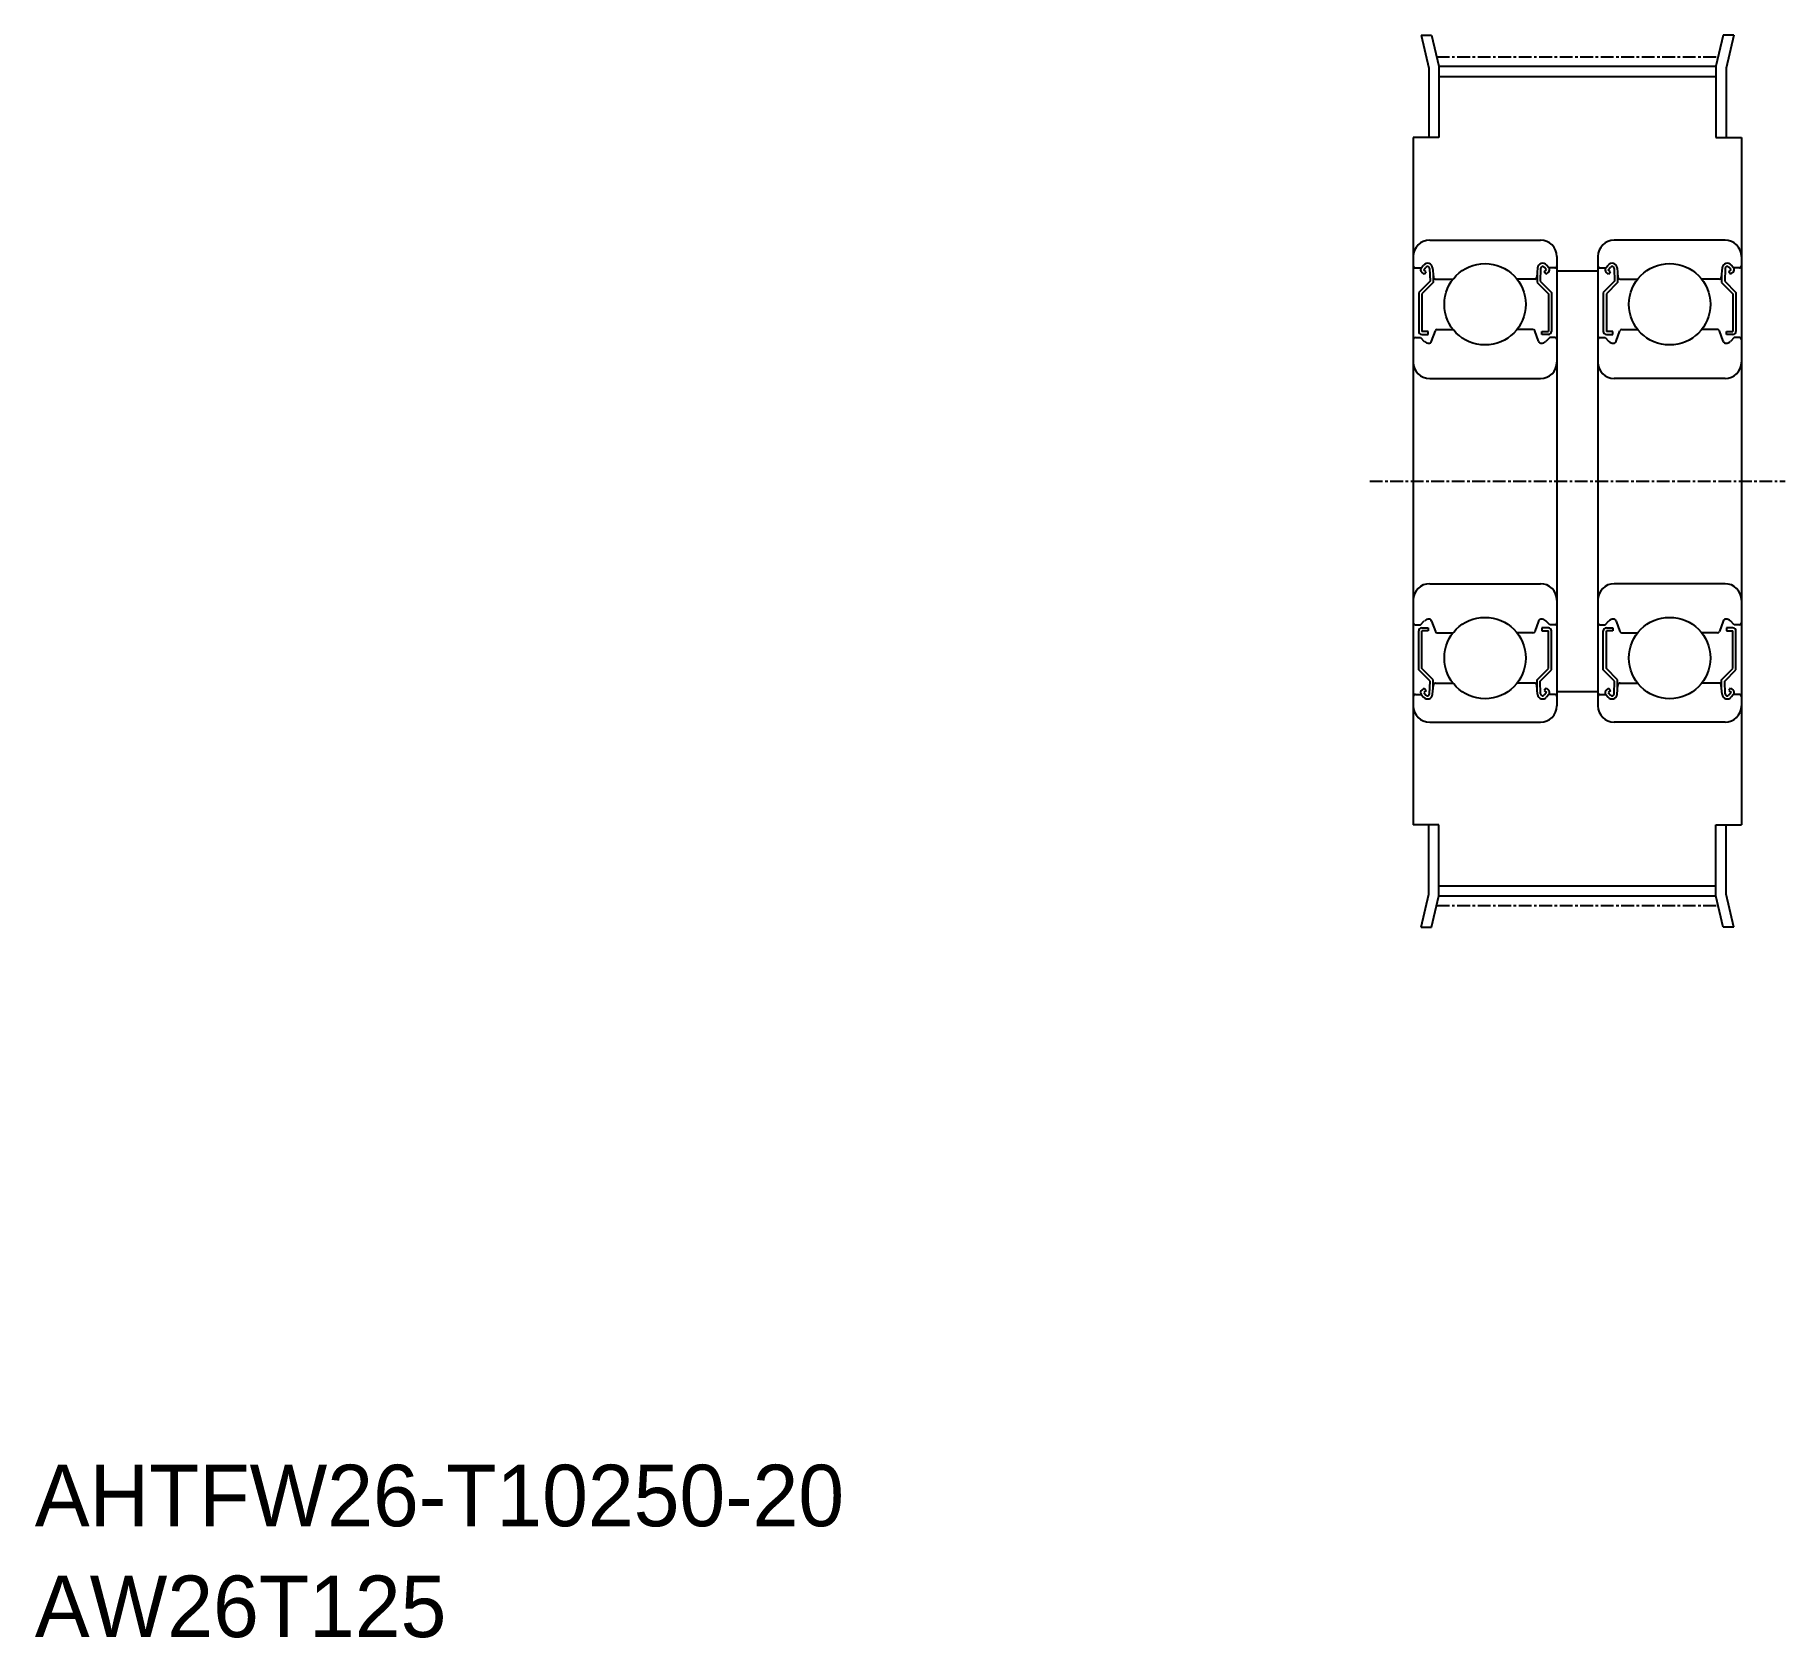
# Model space of a CAD drawing. Extents: x -286 to -115, y -61 to 95.
import ezdxf

# ---------------------------------------------------------------- set-up
doc = ezdxf.new("R2010")
doc.units = 0
doc.linetypes.add('CENTER', pattern=[2, 1.25, -0.25, 0.25, -0.25])
doc.layers.get('0').update_dxf_attribs({"linetype": 'CONTINUOUS'})
doc.layers.add('CENTER', color=1, linetype='CENTER')

msp = doc.modelspace()

# ---------------------------------------------------------------- linework, layer by layer
for p, q in [((-150.8, 95.41), (-150.05, 92.19)), ((-150.8, 95.41), (-149.77, 95.41)), ((-149.77, 95.41), (-149.05, 92.37)), ((-121.33, 95.41), (-122.05, 92.37)), ((-120.3, 95.41), (-121.33, 95.41)), ((-120.3, 95.41), (-121.05, 92.19)), ((-150.05, 92.19), (-150.05, 85.41)), ((-149.05, 92.37), (-149.05, 85.41)), ((-149.05, 92.36), (-122.05, 92.36)), ((-122.05, 92.37), (-122.05, 85.41)), ((-121.05, 92.19), (-121.05, 85.41)), ((-149.05, 91.37), (-122.05, 91.37)), ((-149.05, 85.41), (-151.55, 85.41)), ((-151.55, 85.41), (-151.55, 41.91)), ((-151.55, 85.41), (-151.55, 40.91)), ((-122.05, 85.41), (-119.55, 85.41)), ((-119.55, 85.41), (-119.55, 41.91)), ((-119.55, 85.41), (-119.55, 40.91)), ((-149.95, 75.41), (-139.15, 75.41)), ((-121.15, 75.41), (-131.95, 75.41)), ((-151.55, 73.81), (-151.55, 30.01)), ((-137.55, 73.81), (-137.55, 30.01)), ((-133.55, 73.81), (-133.55, 30.01)), ((-119.55, 73.81), (-119.55, 30.01)), ((-151.35, 72.71), (-150.77, 72.71)), ((-150.77, 72.71), (-150.55, 72.98)), ((-150.5, 72.1), (-150.73, 72.29)), ((-150.54, 72.52), (-150.32, 72.78)), ((-150.31, 72.33), (-150.54, 72.52)), ((-150.5, 72.1), (-150.31, 72.33)), ((-149.97, 72.66), (-149.92, 71.42)), ((-149.67, 72.7), (-149.59, 71.8)), ((-149.62, 72.14), (-149.62, 71.29)), ((-139.43, 72.7), (-139.51, 71.8)), ((-139.48, 72.14), (-139.48, 71.29)), ((-139.13, 72.66), (-139.18, 71.42)), ((-138.79, 72.33), (-138.56, 72.52)), ((-138.6, 72.1), (-138.79, 72.33)), ((-138.56, 72.52), (-138.78, 72.78)), ((-138.6, 72.1), (-138.37, 72.29)), ((-138.33, 72.71), (-138.55, 72.98)), ((-137.75, 72.71), (-138.33, 72.71)), ((-137.55, 72.41), (-133.55, 72.41)), ((-133.35, 72.71), (-132.77, 72.71)), ((-132.77, 72.71), (-132.55, 72.98)), ((-132.5, 72.1), (-132.73, 72.29)), ((-132.54, 72.52), (-132.32, 72.78)), ((-132.31, 72.33), (-132.54, 72.52)), ((-132.5, 72.1), (-132.31, 72.33)), ((-131.97, 72.66), (-131.92, 71.42)), ((-131.67, 72.7), (-131.59, 71.8)), ((-131.62, 72.14), (-131.62, 71.29)), ((-121.43, 72.7), (-121.51, 71.8)), ((-121.48, 72.14), (-121.48, 71.29)), ((-121.13, 72.66), (-121.18, 71.42)), ((-120.79, 72.33), (-120.56, 72.52)), ((-120.6, 72.1), (-120.79, 72.33)), ((-120.56, 72.52), (-120.78, 72.78)), ((-120.6, 72.1), (-120.37, 72.29)), ((-120.33, 72.71), (-120.55, 72.98)), ((-119.75, 72.71), (-120.33, 72.71)), ((-149.92, 71.42), (-151.02, 70.32)), ((-151.02, 70.32), (-151.02, 66.51)), ((-149.62, 71.29), (-150.72, 70.19)), ((-150.72, 70.19), (-150.72, 66.51)), ((-149.39, 71.61), (-147.67, 71.61)), ((-139.71, 71.61), (-141.43, 71.61)), ((-139.48, 71.29), (-138.38, 70.19)), ((-139.18, 71.42), (-138.08, 70.32)), ((-138.38, 70.19), (-138.38, 66.51)), ((-138.08, 70.32), (-138.08, 66.51)), ((-131.92, 71.42), (-133.02, 70.32)), ((-133.02, 70.32), (-133.02, 66.51)), ((-131.62, 71.29), (-132.72, 70.19)), ((-132.72, 70.19), (-132.72, 66.51)), ((-131.39, 71.61), (-129.67, 71.61)), ((-121.71, 71.61), (-123.43, 71.61)), ((-121.48, 71.29), (-120.38, 70.19)), ((-121.18, 71.42), (-120.08, 70.32)), ((-120.38, 70.19), (-120.38, 66.51)), ((-120.08, 70.32), (-120.08, 66.51)), ((-151.55, 66.91), (-151.55, 18.41)), ((-149.77, 65.56), (-149.4, 66.58)), ((-149.21, 66.71), (-147.67, 66.71)), ((-139.89, 66.71), (-141.43, 66.71)), ((-139.33, 65.56), (-139.7, 66.58)), ((-131.77, 65.56), (-131.4, 66.58)), ((-131.21, 66.71), (-129.67, 66.71)), ((-121.89, 66.71), (-123.43, 66.71)), ((-121.33, 65.56), (-121.7, 66.58)), ((-119.55, 66.91), (-119.55, 26.91)), ((-119.55, 66.91), (-119.55, 18.41)), ((-151.35, 65.91), (-150.85, 65.91)), ((-150.85, 65.91), (-150.48, 65.54)), ((-150.1, 66.51), (-150.72, 66.51)), ((-150.72, 66.21), (-150.1, 66.21)), ((-150.1, 66.21), (-150.1, 66.51)), ((-139, 66.21), (-139, 66.51)), ((-139, 66.51), (-138.38, 66.51)), ((-138.38, 66.21), (-139, 66.21)), ((-138.25, 65.91), (-138.62, 65.54)), ((-137.75, 65.91), (-138.25, 65.91)), ((-133.35, 65.91), (-132.85, 65.91)), ((-132.85, 65.91), (-132.48, 65.54)), ((-132.1, 66.51), (-132.72, 66.51)), ((-132.72, 66.21), (-132.1, 66.21)), ((-132.1, 66.21), (-132.1, 66.51)), ((-121, 66.51), (-120.38, 66.51)), ((-121, 66.21), (-121, 66.51)), ((-120.38, 66.21), (-121, 66.21)), ((-120.25, 65.91), (-120.62, 65.54)), ((-119.75, 65.91), (-120.25, 65.91)), ((-149.95, 61.91), (-139.15, 61.91)), ((-121.15, 61.91), (-131.95, 61.91)), ((-149.95, 41.91), (-139.15, 41.91)), ((-121.15, 41.91), (-131.95, 41.91)), ((-151.35, 37.91), (-150.85, 37.91)), ((-150.85, 37.91), (-150.48, 38.29)), ((-150.72, 37.61), (-150.1, 37.61)), ((-150.1, 37.61), (-150.1, 37.31)), ((-149.77, 38.27), (-149.4, 37.25)), ((-139.33, 38.27), (-139.7, 37.25)), ((-138.38, 37.61), (-139, 37.61)), ((-139, 37.61), (-139, 37.31)), ((-138.25, 37.91), (-138.62, 38.29)), ((-137.75, 37.91), (-138.25, 37.91)), ((-133.35, 37.91), (-132.85, 37.91)), ((-132.85, 37.91), (-132.48, 38.29)), ((-132.72, 37.61), (-132.1, 37.61)), ((-132.1, 37.61), (-132.1, 37.31)), ((-131.77, 38.27), (-131.4, 37.25)), ((-121.33, 38.27), (-121.7, 37.25)), ((-121, 37.61), (-121, 37.31)), ((-120.38, 37.61), (-121, 37.61)), ((-120.25, 37.91), (-120.62, 38.29)), ((-119.75, 37.91), (-120.25, 37.91)), ((-151.02, 33.51), (-151.02, 37.31)), ((-150.72, 33.63), (-150.72, 37.31)), ((-150.1, 37.31), (-150.72, 37.31)), ((-149.21, 37.11), (-147.67, 37.11)), ((-139.89, 37.11), (-141.43, 37.11)), ((-139, 37.31), (-138.38, 37.31)), ((-138.38, 33.63), (-138.38, 37.31)), ((-138.08, 33.51), (-138.08, 37.31)), ((-133.02, 33.51), (-133.02, 37.31)), ((-132.1, 37.31), (-132.72, 37.31)), ((-132.72, 33.63), (-132.72, 37.31)), ((-131.21, 37.11), (-129.67, 37.11)), ((-121.89, 37.11), (-123.43, 37.11)), ((-121, 37.31), (-120.38, 37.31)), ((-120.38, 33.63), (-120.38, 37.31)), ((-120.08, 33.51), (-120.08, 37.31)), ((-149.92, 32.41), (-151.02, 33.51)), ((-149.62, 32.53), (-150.72, 33.63)), ((-149.62, 31.69), (-149.62, 32.53)), ((-139.48, 32.53), (-138.38, 33.63)), ((-139.48, 31.69), (-139.48, 32.53)), ((-139.18, 32.41), (-138.08, 33.51)), ((-131.92, 32.41), (-133.02, 33.51)), ((-131.62, 32.53), (-132.72, 33.63)), ((-131.62, 31.69), (-131.62, 32.53)), ((-121.48, 32.53), (-120.38, 33.63)), ((-121.48, 31.69), (-121.48, 32.53)), ((-121.18, 32.41), (-120.08, 33.51)), ((-151.35, 31.11), (-150.77, 31.11)), ((-150.77, 31.11), (-150.55, 30.85)), ((-150.5, 31.73), (-150.73, 31.54)), ((-150.31, 31.5), (-150.54, 31.31)), ((-150.54, 31.31), (-150.32, 31.05)), ((-150.5, 31.73), (-150.31, 31.5)), ((-149.97, 31.17), (-149.92, 32.41)), ((-149.67, 31.13), (-149.59, 32.03)), ((-149.39, 32.21), (-147.67, 32.21)), ((-139.71, 32.21), (-141.43, 32.21)), ((-139.43, 31.13), (-139.51, 32.03)), ((-139.13, 31.17), (-139.18, 32.41)), ((-138.6, 31.73), (-138.79, 31.5)), ((-138.79, 31.5), (-138.56, 31.31)), ((-138.56, 31.31), (-138.78, 31.05)), ((-138.6, 31.73), (-138.37, 31.54)), ((-138.33, 31.11), (-138.55, 30.85)), ((-137.75, 31.11), (-138.33, 31.11)), ((-137.55, 31.41), (-133.55, 31.41)), ((-133.35, 31.11), (-132.77, 31.11)), ((-132.77, 31.11), (-132.55, 30.85)), ((-132.5, 31.73), (-132.73, 31.54)), ((-132.31, 31.5), (-132.54, 31.31)), ((-132.54, 31.31), (-132.32, 31.05)), ((-132.5, 31.73), (-132.31, 31.5)), ((-131.97, 31.17), (-131.92, 32.41)), ((-131.67, 31.13), (-131.59, 32.03)), ((-131.39, 32.21), (-129.67, 32.21)), ((-121.71, 32.21), (-123.43, 32.21)), ((-121.43, 31.13), (-121.51, 32.03)), ((-121.13, 31.17), (-121.18, 32.41)), ((-120.6, 31.73), (-120.79, 31.5)), ((-120.79, 31.5), (-120.56, 31.31)), ((-120.56, 31.31), (-120.78, 31.05)), ((-120.6, 31.73), (-120.37, 31.54)), ((-120.33, 31.11), (-120.55, 30.85)), ((-119.75, 31.11), (-120.33, 31.11)), ((-149.95, 28.41), (-139.15, 28.41)), ((-147.25, 28.41), (-147.25, 28.41)), ((-144.55, 28.41), (-144.55, 28.41)), ((-121.15, 28.41), (-131.95, 28.41)), ((-126.55, 28.41), (-126.55, 28.41)), ((-123.85, 28.41), (-123.85, 28.41)), ((-149.05, 18.41), (-151.55, 18.41)), ((-150.05, 11.64), (-150.05, 18.41)), ((-149.05, 11.46), (-149.05, 18.41)), ((-122.05, 11.46), (-122.05, 18.41)), ((-122.05, 18.41), (-119.55, 18.41)), ((-121.05, 11.64), (-121.05, 18.41)), ((-149.05, 12.46), (-122.05, 12.46)), ((-150.8, 8.41), (-150.05, 11.64)), ((-149.77, 8.41), (-149.05, 11.46)), ((-149.05, 11.46), (-122.05, 11.46)), ((-121.33, 8.41), (-122.05, 11.46)), ((-120.3, 8.41), (-121.05, 11.64)), ((-150.8, 8.41), (-149.77, 8.41)), ((-120.3, 8.41), (-121.33, 8.41))]:
    msp.add_line(p, q)
for centre in [(-144.55, 69.16), (-126.55, 69.16), (-144.55, 34.66), (-126.55, 34.66)]:
    msp.add_circle(centre, 3.97)
for centre, radius, start, end in [((-149.95, 73.81), 1.6, 90, 180), ((-139.15, 73.81), 1.6, 0, 90), ((-131.95, 73.81), 1.6, 90, 180), ((-121.15, 73.81), 1.6, 0, 90), ((-151.35, 72.91), 0.2, 180, 270), ((-150.54, 72.52), 0.3, 139.9098, 229.9963), ((-150.17, 72.65), 0.5, 4.987, 139.9098), ((-150.17, 72.65), 0.2, 2.3754, 139.9922), ((-149.39, 71.81), 0.2, 184.987, 270), ((-139.71, 71.81), 0.2, 270, 355.013), ((-138.93, 72.65), 0.5, 40.0902, 175.013), ((-138.93, 72.65), 0.2, 40.0078, 177.6246), ((-138.56, 72.52), 0.3, 310.0037, 40.0902), ((-137.75, 72.91), 0.2, 270, 0), ((-133.35, 72.91), 0.2, 180, 270), ((-132.54, 72.52), 0.3, 139.9098, 229.9963), ((-132.17, 72.65), 0.5, 4.987, 139.9098), ((-132.17, 72.65), 0.2, 2.3754, 139.9922), ((-131.39, 71.81), 0.2, 184.987, 270), ((-121.71, 71.81), 0.2, 270, 355.013), ((-120.93, 72.65), 0.5, 40.0902, 175.013), ((-120.93, 72.65), 0.2, 40.0078, 177.6246), ((-120.56, 72.52), 0.3, 310.0037, 40.0902), ((-119.75, 72.91), 0.2, 270, 0), ((-149.21, 66.51), 0.2, 90, 160.0299), ((-139.89, 66.51), 0.2, 19.9701, 90), ((-131.21, 66.51), 0.2, 90, 160.0299), ((-121.89, 66.51), 0.2, 19.9701, 90), ((-151.35, 65.71), 0.2, 90, 180), ((-150.72, 66.51), 0.3, 180, 270), ((-150.05, 65.96), 0.6, 225, 272.8048), ((-150.05, 65.66), 0.3, 265.5374, 340.0299), ((-139.05, 65.66), 0.3, 199.9701, 274.4626), ((-139.05, 65.96), 0.6, 267.1952, 315), ((-138.38, 66.51), 0.3, 270, 0), ((-137.75, 65.71), 0.2, 0, 90), ((-133.35, 65.71), 0.2, 90, 180), ((-132.72, 66.51), 0.3, 180, 270), ((-132.05, 65.96), 0.6, 225, 272.8048), ((-132.05, 65.66), 0.3, 265.5374, 340.0299), ((-121.05, 65.66), 0.3, 199.9701, 274.4626), ((-121.05, 65.96), 0.6, 267.1952, 315), ((-120.38, 66.51), 0.3, 270, 0), ((-119.75, 65.71), 0.2, 0, 90), ((-149.95, 63.51), 1.6, 180, 270), ((-139.15, 63.51), 1.6, 270, 0), ((-131.95, 63.51), 1.6, 180, 270), ((-121.15, 63.51), 1.6, 270, 0), ((-149.95, 40.31), 1.6, 90, 180), ((-139.15, 40.31), 1.6, 0, 90), ((-131.95, 40.31), 1.6, 90, 180), ((-121.15, 40.31), 1.6, 0, 90), ((-151.35, 38.11), 0.2, 180, 270), ((-150.72, 37.31), 0.3, 90, 180), ((-150.05, 37.86), 0.6, 87.1952, 135), ((-150.05, 38.16), 0.3, 19.9701, 94.4626), ((-139.05, 38.16), 0.3, 85.5374, 160.0299), ((-139.05, 37.86), 0.6, 45, 92.8048), ((-138.38, 37.31), 0.3, 0, 90), ((-137.75, 38.11), 0.2, 270, 0), ((-133.35, 38.11), 0.2, 180, 270), ((-132.72, 37.31), 0.3, 90, 180), ((-132.05, 37.86), 0.6, 87.1952, 135), ((-132.05, 38.16), 0.3, 19.9701, 94.4626), ((-121.05, 38.16), 0.3, 85.5374, 160.0299), ((-121.05, 37.86), 0.6, 45, 92.8048), ((-120.38, 37.31), 0.3, 0, 90), ((-119.75, 38.11), 0.2, 270, 0), ((-149.21, 37.31), 0.2, 199.9701, 270), ((-139.89, 37.31), 0.2, 270, 340.0299), ((-131.21, 37.31), 0.2, 199.9701, 270), ((-121.89, 37.31), 0.2, 270, 340.0299), ((-151.35, 30.91), 0.2, 90, 180), ((-150.54, 31.31), 0.3, 130.0037, 220.0902), ((-150.17, 31.17), 0.5, 220.0902, 355.013), ((-150.17, 31.18), 0.2, 220.0078, 357.6246), ((-149.39, 32.01), 0.2, 90, 175.013), ((-139.71, 32.01), 0.2, 4.987, 90), ((-138.93, 31.17), 0.5, 184.987, 319.9098), ((-138.93, 31.18), 0.2, 182.3754, 319.9922), ((-138.56, 31.31), 0.3, 319.9098, 49.9963), ((-137.75, 30.91), 0.2, 0, 90), ((-133.35, 30.91), 0.2, 90, 180), ((-132.54, 31.31), 0.3, 130.0037, 220.0902), ((-132.17, 31.17), 0.5, 220.0902, 355.013), ((-132.17, 31.18), 0.2, 220.0078, 357.6246), ((-131.39, 32.01), 0.2, 90, 175.013), ((-121.71, 32.01), 0.2, 4.987, 90), ((-120.93, 31.17), 0.5, 184.987, 319.9098), ((-120.93, 31.18), 0.2, 182.3754, 319.9922), ((-120.56, 31.31), 0.3, 319.9098, 49.9963), ((-119.75, 30.91), 0.2, 0, 90), ((-149.95, 30.01), 1.6, 180, 270), ((-139.15, 30.01), 1.6, 270, 0), ((-131.95, 30.01), 1.6, 180, 270), ((-121.15, 30.01), 1.6, 270, 0)]:
    msp.add_arc(centre, radius, start, end)
at = {"layer": 'CENTER', "color": 1, "linetype": 'CENTER'}
for p, q in [((-149.27, 93.29), (-121.83, 93.29)), ((-155.8, 51.91), (-115.3, 51.91)), ((-149.27, 10.53), (-121.83, 10.53))]:
    msp.add_line(p, q, dxfattribs=at)

# ---------------------------------------------------------------- texts
at = {"color": 7, "linetype": 'CONTINUOUS'}
for s, p in [('AHTFW26-T10250-20', (-285.99, -50)), ('AW26T125', (-285.99, -60.81))]:
    msp.add_text(s, height=6, dxfattribs=at).set_placement(p)

doc.saveas('drawing.dxf')
